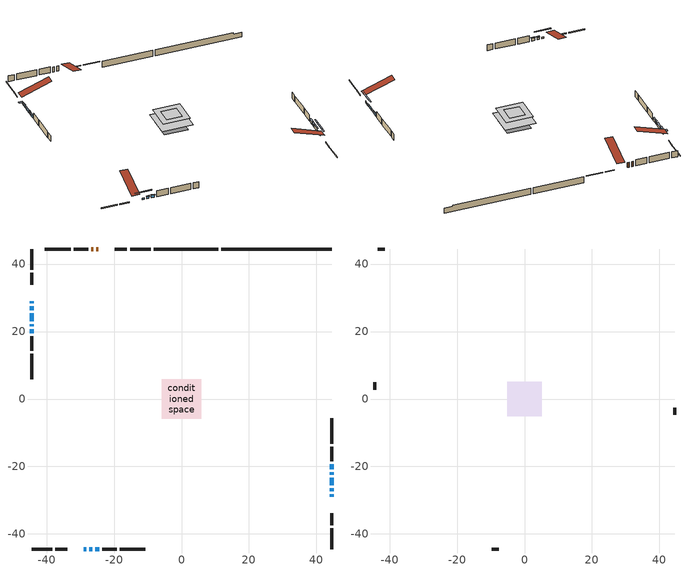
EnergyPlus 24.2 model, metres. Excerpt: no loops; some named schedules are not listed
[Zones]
conditioned space
 floor adiabatic (AdiabaticFloorConstruction): -5.86,-5.86 -5.86,5.86 5.86,5.86 5.86,-5.86 z0.84
 floor foundation (Slab1 construction): -4.53,-4.53 -4.53,4.53 4.53,4.53 4.53,-4.53 z-1.6
 floor foundation (Slab1 construction 1): -3.46,-3.46 -3.46,3.46 3.46,3.46 3.46,-3.46 z-1.6
 wall outside (RimJoist1 construction): -9.13,44.46 -15.25,44.46 / -44.46,-44.46 -38.33,-44.46 / -44.46,44.46 -44.46,38.33 / 44.46,-44.46 44.46,-38.33 z0.84:1.14
 wall outside (RimJoist2 construction): -16.18,44.46 -19.75,44.46 / -37.4,-44.46 -33.83,-44.46 / -44.46,37.4 -44.46,33.83 / 44.46,-37.4 44.46,-33.83 z0.84:1.14
 wall outside (AdiabaticWallConstruction 1): -24.62,44.46 -25.27,44.46 / -26.2,44.46 -26.77,44.46 z0.84:2.87
 wall outside (AdiabaticWallConstruction): -44.46,28.96 -44.46,28.4 / -44.46,25.43 -44.46,23.09 z0.84:1.76; -44.46,27.48 -44.46,26.36 / -44.46,22.16 -44.46,21.6 z0.84:2.06; 44.46,-28.96 44.46,-28.2 / 44.46,-27.27 44.46,-26.51 / -28.96,-44.46 -28.2,-44.46 z0.84:1.55; 44.46,-25.58 44.46,-23.34 / 44.46,-20.82 44.46,-19.37 / -44.46,20.68 -44.46,19.56 z0.84:1.81; -27.27,-44.46 -26.46,-44.46 z0.84:1.78; -25.53,-44.46 -24.41,-44.46 z0.84:1.91; 44.46,-22.42 44.46,-21.75 z0.84:1.63
 wall outside (Wall1 construction): -27.69,44.46 -31.97,44.46 / -23.48,-44.46 -19.21,-44.46 / -44.46,18.63 -44.46,14.35 / 44.46,-18.45 44.46,-14.17 z0.84:3.28
 wall outside (Wall2 construction): -32.9,44.46 -40.48,44.46 / -18.28,-44.46 -10.69,-44.46 / -44.46,13.42 -44.46,5.84 / 44.46,-13.24 44.46,-5.65 z0.84:3.28
 wall foundation (FoundationWall1 construction): 11.78,44.46,-1.6 11.78,44.46,0.84 41.19,44.46,0.84 41.19,44.46,0.34 44.46,44.46,0.34 44.46,44.46,-1.6
 wall foundation (FoundationWall2 construction): 10.85,44.46 -8.2,44.46 z-1.6:0.84
 window (WindowConstruction 8): -44.46,28.96 -44.46,28.4 z0.84:1.75
 window (WindowConstruction 6): -44.46,27.48 -44.46,26.36 z0.84:2.06
 window (WindowConstruction 7): -44.46,25.43 -44.46,23.09 z0.84:1.75
 window (WindowConstruction 10): 44.46,-28.96 44.46,-28.2 z0.84:1.55
 window (WindowConstruction 11): 44.46,-27.27 44.46,-26.51 z0.84:1.55
 window (WindowConstruction 12): -28.96,-44.46 -28.2,-44.46 z0.84:1.55
 window (WindowConstruction): 44.46,-25.58 44.46,-23.34 z0.84:1.81
 window (WindowConstruction 1): -27.27,-44.46 -26.46,-44.46 z0.84:1.78
 window (WindowConstruction 2): -25.53,-44.46 -24.41,-44.46 z0.84:1.91
 window (WindowConstruction 9): -44.46,22.16 -44.46,21.6 z0.84:2.06
 window (WindowConstruction 3): 44.46,-22.41 44.46,-21.75 z0.84:1.63
 window (WindowConstruction 4): 44.46,-20.82 44.46,-19.38 z0.84:1.81
 window (WindowConstruction 5): -44.46,20.67 -44.46,19.56 z0.84:1.81
 door (Door): -24.62,44.46 -25.27,44.46 z0.84:2.87
 door (Door 1): -26.2,44.46 -26.76,44.46 z0.84:2.87
 ceiling adiabatic (AdiabaticFloorConstruction): 5.86,-5.86 5.86,5.86 -5.86,5.86 -5.86,-5.86 z0.84
attic - vented
 floor to conditioned space (Floor1 construction Reversed): -2.91,-2.91 -2.91,2.91 2.91,2.91 2.91,-2.91 z3.28
 floor to conditioned space (Floor2 construction Reversed): -5.09,-5.09 -5.09,5.09 5.09,5.09 5.09,-5.09 z3.28
 wall outside (Wall3 construction): -41.41,44.46 -43.53,44.46 / -9.76,-44.46 -7.65,-44.46 / -44.46,4.91 -44.46,2.79 / 44.46,-4.73 44.46,-2.61 z0.84:3.28
 roof outside (Roof1 construction): -23.69,44.46,3.28 -23.69,33.04,7.08 -20.68,33.04,7.08 -20.68,44.46,3.28; -29.89,-44.46,3.28 -29.89,-33.04,7.08 -32.9,-33.04,7.08 -32.9,-44.46,3.28; -44.46,29.89,3.28 -33.04,29.89,7.08 -33.04,32.9,7.08 -44.46,32.9,3.28; 44.46,-29.89,3.28 33.04,-29.89,7.08 33.04,-32.9,7.08 44.46,-32.9,3.28
shading: -44.46,28.23 -44.46,29.14 -45.98,29.14 -45.98,28.23 z1.93; -44.46,26.16 -44.46,27.68 -44.87,27.68 -44.87,26.16 z2.26; -44.46,22.89 -44.46,25.63 -44.87,25.63 -44.87,22.89 z1.96; 44.46,-25.56 44.46,-31.6 44.87,-31.6 44.87,-25.56 z4.19; 44.46,-23.77 44.46,-30.01 44.87,-30.01 44.87,-23.77 z4.29; -25.46,-44.46 -31.7,-44.46 -31.7,-44.86 -25.46,-44.86 z4.29; 44.46,-23.14 44.46,-25.78 44.87,-25.78 44.87,-23.14 z2.01; -26.26,-44.46 -27.47,-44.46 -27.47,-44.87 -26.26,-44.87 z1.98; -24.21,-44.46 -25.73,-44.46 -25.73,-44.87 -24.21,-44.87 z2.11; -44.46,21.42 -44.46,22.34 -44.86,22.34 -44.86,21.42 z2.24; 44.46,-21.55 44.46,-22.62 44.87,-22.62 44.87,-21.55 z1.83; 44.46,-19.17 44.46,-21.02 44.87,-21.02 44.87,-19.17 z2.01; -44.46,19.36 -44.46,20.88 -44.87,20.88 -44.87,19.36 z2.01
[Building]
Building 1: Terrain=Suburbs
[Site:Location]
Sydney AP_NS: Latitude {deg}=46.16; Longitude {deg}=-60.05; Time Zone {hr}=-4; Elevation {m}=62; Keep Site Location Information=Yes
[Site:GroundTemperature:Shallow]
2.62187, 0.93492, 0.799824, 1.60037, 4.8141, 8.01286, 10.786, 12.5427, 12.692, 11.2632, 8.56075, 5.46011
[Site:WaterMainsTemperature]
Calculation Method=Schedule; Temperature Schedule=mains temperature schedule
[Material] Roughness=Rough; Thermal Absorptance=0.9
Name | Thickness {m} | Conductivity {W/m-K} | Density {kg/m3} | Specific Heat {J/kg-K} | Solar Absorptance | Visible Absorptance
asphalt or fiberglass shingles | 0.00635 | 0.162714 | 1121.4 | 1465.45 | 0.4 | 0.4
ceiling loosefill ins | 0.254 | 0.0480833 | 16.02 | 1046.75 | 0.7 | 0.7
ceiling stud and cavity | 0.1397 | 0.159311 | 65.682 | 1177.47 | 0.7 | 0.7
ceiling stud and cavity 1 | 0.1397 | 0.156483 | 65.682 | 1177.47 | 0.7 | 0.7
concrete 4.0 in. | 0.1016 | 1.803125 | 2242.8 | 837.4 | 0.7 | 0.7
concrete 8.0 in. | 0.2032 | 1.803125 | 2242.8 | 837.4 | 0.7 | 0.7
door material | 0.04445 | 0.0451087 | 512.64 | 1214.23 | 0.7 | 0.7
exterior vertical ins | 0.00752619 | 0.029427 | 32.04 | 1214.23 | 0.7 | 0.7
exterior vertical ins 1 | 0.12546 | 0.029427 | 32.04 | 1214.23 | 0.7 | 0.7
floor covering | 0.0127 | 0.0433444 | 54.468 | 1339.84 | 0.6 | 0.6
floor rigid ins; wall rigid ins 1 | 0.512978 | 0.029427 | 32.04 | 1214.23 | 0.7 | 0.7
floor stud and cavity | 0.1397 | 1.75129 | 37.0049 | 1207.88 | 0.7 | 0.7
furniture material conditioned space 1 | 0.1524 | 0.115458 | 640.8 | 1214.23 | 0.6 | 0.6
gypsum board | 0.0127 | 0.160291 | 801 | 837.4 | 0.6 | 0.6
gypsum board 1 | 0.0127 | 0.160291 | 801 | 837.4 | 0.7 | 0.7
osb sheathing 0.5 in. | 0.0127 | 0.115458 | 512.64 | 1214.23 | 0.7 | 0.7
osb sheathing 0.75 in. | 0.01905 | 0.115458 | 512.64 | 1214.23 | 0.7 | 0.7
osb sheathing 2.0 in. | 0.0508 | 0.115458 | 512.64 | 1214.23 | 0.7 | 0.7
rim joist rigid ins; wall rigid ins | 0.051816 | 0.029427 | 32.04 | 1214.23 | 0.7 | 0.7
rim joist stud and cavity | 0.0508 | 0.0531719 | 125.044 | 1163.47 | 0.6 | 0.6
rim joist stud and cavity 1 | 0.0508 | 0.04043 | 125.044 | 1163.47 | 0.6 | 0.6
wall stud and cavity | 0.1397 | 0.207695 | 139.0536 | 1170.24 | 0.7 | 0.7
wall stud and cavity 1 | 0.1397 | 0.199848 | 139.0536 | 1170.24 | 0.7 | 0.7
wall stud and cavity 2 | 0.0889 | 6.1454 | 50.32683 | 1063.81 | 0.6 | 0.6
wall stud and cavity 3 | 0.0889 | 0.380278 | 52.3479 | 1209.89 | 0.7 | 0.7
wall stud and cavity 4 | 0.0889 | 0.391764 | 83.0341 | 1211.67 | 0.7 | 0.7
wood siding | 0.0254 | 0.102417 | 544.68 | 1172.36 | 0.4 | 0.4
wood siding 1 | 0.00254 | 0.102417 | 544.68 | 1172.36 | 0.4 | 0.4
wood siding 2; wood siding 3; wood siding 4 | 0.0254 | 0.102417 | 544.68 | 1172.36 | 0.7 | 0.7
[WindowMaterial:SimpleGlazingSystem]
Name | U-Factor {W/m2-K} | Solar Heat Gain Coefficient
WindowMaterial | 2.93666 | 0.65
WindowMaterial 1 | 2.95597 | 0.63
WindowMaterial 2 | 2.93155 | 0.66
WindowMaterial 3 | 2.97981 | 0.6
WindowMaterial 4 | 2.92587 | 0.66
WindowMaterial 5 | 2.92474 | 0.66
WindowMaterial 6 | 2.91622 | 0.67
WindowMaterial 7 | 5.43157 | 0.61
WindowMaterial 8 | 4.156296 | 0.66
WindowMaterial 9 | 2.11619 | 0.47
[Construction]
AdiabaticFloorConstruction: floor stud and cavity, floor rigid ins, osb sheathing 0.75 in., floor covering
AdiabaticWallConstruction: wood siding 3, wall rigid ins 1, wall stud and cavity 3, gypsum board
AdiabaticWallConstruction 1: wood siding 4, wall rigid ins 1, wall stud and cavity 3, gypsum board
Door; Door 1: door material
Floor1 construction Reversed: gypsum board, ceiling stud and cavity, ceiling loosefill ins
Floor2 construction Reversed: gypsum board, ceiling stud and cavity 1, ceiling loosefill ins
FoundationWall1 construction; FoundationWall2 construction: concrete 8.0 in., gypsum board 1
furniture construction conditioned space 1: furniture material conditioned space 1
PartitionWallConstruction: gypsum board, wall stud and cavity 4, gypsum board
RimJoist1 construction: wood siding 2, rim joist rigid ins, osb sheathing 2.0 in., rim joist stud and cavity
RimJoist2 construction: wood siding 2, rim joist rigid ins, osb sheathing 2.0 in., rim joist stud and cavity 1
Roof1 construction: asphalt or fiberglass shingles
Slab1 construction; Slab1 construction 1: concrete 4.0 in.
Wall1 construction: wood siding, wall rigid ins, osb sheathing 0.5 in., wall stud and cavity, gypsum board
Wall2 construction: wood siding, wall rigid ins, osb sheathing 0.5 in., wall stud and cavity 1, gypsum board
Wall3 construction: wood siding 1, wall stud and cavity 2
WindowConstruction; WindowConstruction 5: WindowMaterial
WindowConstruction 1: WindowMaterial 1
WindowConstruction 10; WindowConstruction 11; WindowConstruction 12: WindowMaterial 9
WindowConstruction 2: WindowMaterial 2
WindowConstruction 3: WindowMaterial 3
WindowConstruction 4: WindowMaterial 4
WindowConstruction 6: WindowMaterial 5
WindowConstruction 7: WindowMaterial 6
WindowConstruction 8: WindowMaterial 7
WindowConstruction 9: WindowMaterial 8
[Zone] Multiplier=1; Part of Total Floor Area=Yes
Name | Volume {m3}
attic - vented | 84.8661
conditioned space | 683.5
[Space]
Name | Zone | Volume {m3}
attic - vented 1 | attic - vented | 84.8661
conditioned space 1 | conditioned space | 683.5
[ZoneInfiltration:EffectiveLeakageArea]
infil attic - vented 1: Zone or Space=attic - vented 1; Schedule=Always On Discrete; Effective Air Leakage Area {cm2}=4848.71; Stack Coefficient=0.000434183; Wind Coefficient=1.40785e-05
[ZoneMixing]
whole house fan mix: Zone or Space=attic - vented; Schedule=Always On Continuous; Design Flow Rate Calculation Method=Flow/Zone; Design Flow Rate {m3/s}=0; Source Zone or Space=conditioned space
[SurfaceProperty:ExposedFoundationPerimeter] Exposed Perimeter Calculation Method=TotalExposedPerimeter
Name | Total Exposed Perimeter {m}
Slab1 | 32.675
Slab1 1 | 19.05
[InternalMass] Zone or ZoneList=conditioned space; Space or SpaceList=conditioned space 1
Name | Construction | Surface Area {m2}
furniture mass conditioned space 1 | furniture construction conditioned space 1 | 107
partition wall mass | PartitionWallConstruction | 267.499
[Lights]
interior lighting: Zone or ZoneList or Space or SpaceList=conditioned space 1; Schedule=interior lighting schedule; Design Level Calculation Method=LightingLevel; Lighting Level {W}=343.2; Return Air Fraction=0; Fraction Radiant=0.6; Fraction Visible=0.2; Fraction Replaceable=1
[People]
occupants: Zone or ZoneList or Space or SpaceList=conditioned space 1; Number of People Schedule=occupants schedule; Number of People Calculation Method=People; Number of People=3; Fraction Radiant=0.314171; Sensible Heat Fraction=0.56303; Activity Level Schedule=occupants activity schedule; Carbon Dioxide Generation Rate {m3/s-W}=0; Enable ASHRAE 55 Comfort Warnings=No; Mean Radiant Temperature Calculation Type=EnclosureAveraged
[ElectricEquipment] Zone or ZoneList or Space or SpaceList=conditioned space 1; Design Level Calculation Method=EquipmentLevel
Name | Schedule | Design Level {W} | Fraction Latent | Fraction Radiant | Fraction Lost
clothes dryer | clothes dryer schedule | 140.772 | 0.015 | 0.081 | 0.85
clothes washer | clothes washer schedule | 32.1985 | 0.03 | 0.162 | 0.7
cooking range | cooking range schedule | 215.147 | 0.08 | 0.432 | 0.2
dishwasher | dishwasher schedule | 66.8632 | 0.3 | 0.18 | 0.4
fridge | fridge schedule | 72.9452 | 0 | 0.6 | 0
mech vent bath fan 0 | mech vent bath fan 0 schedule | 50.2 | 0 | 0 | 1
mech vent bath fan 1 | mech vent bath fan 1 schedule | 50.2 | 0 | 0 | 1
mech vent house fan | mech vent house fan schedule | 49.82 | 0 | 0 | 0.5
mech vent house fan cfis | mech vent house fan cfis schedule | 0 | 0 | 0 | 0
misc plug loads | misc plug loads schedule | 494.7 | 0.045 | 0.513 | 0.1
whole house fan | Always On Discrete | 0 | 0 | 0 | 1
[OtherEquipment] Zone or ZoneList or Space or SpaceList=conditioned space 1; Design Level Calculation Method=EquipmentLevel
Name | Fuel Type | Schedule | Design Level {W} | Fraction Latent | Fraction Radiant | Fraction Lost
clothes dryer 1 | Electricity | clothes dryer schedule | 0 | 0.015 | 0.081 | 0.85
cooking range 1 | Electricity | cooking range schedule | 0 | 0.08 | 0.432 | 0.2
general water use latent | None | general water use schedule | 62.594 | 1 | 0 | 0
general water use sensible | None | general water use schedule | -61.6891 | 0 | 0.6 | 0
mech vent house fan latent load | None | Always On Discrete | 0 | 1 | 0 | 0
mech vent house fan sensible load | None | Always On Discrete | 0 | 0 | 0 | 0
water heater energy adjustment1 | FuelOilNo2 | Always On Discrete | 0.01 | 0 | 0 | 1
[ZoneInfiltration:DesignFlowRate] Zone or ZoneList or Space or SpaceList=conditioned space 1; Schedule=Always On Discrete; Design Flow Rate Calculation Method=Flow/Zone; Design Flow Rate {m3/s}=0
infil flow; natural vent flow; whole house fan flow
[Foundation:Kiva] Initial Indoor Air Temperature {C}=18; Wall Height Above Grade {m}=0.839998; Wall Depth Below Slab {m}=0.2032; Custom Block Depth 1 {m}=2.43998; Custom Block X Position 1 {m}=0.2159; Custom Block Z Position 1 {m}=0
Name | Custom Block Material Name 1
Foundation Kiva 1 | exterior vertical ins
Foundation Kiva 2 | exterior vertical ins 1
[Foundation:Kiva:Settings]
Soil Conductivity {W/m-K}=0.849921; Soil Density {kg/m3}=1842.3; Soil Specific Heat {J/kg-K}=418.7; Ground Solar Absorptivity=0.9; Ground Thermal Absorptivity=0.9; Ground Surface Roughness {m}=0.03; Far-Field Width {m}=40; Deep-Ground Boundary Condition=ZeroFlux; Deep-Ground Depth {m}=40; Minimum Cell Dimension {m}=0.2; Maximum Cell Growth Coefficient=3; Simulation Timestep=Timestep
[Exterior:Lights]
exterior lighting: Schedule=exterior lighting schedule; Design Level {W}=75.6
[Schedule:Constant]
Name | Hourly Value
Always On Continuous; mech vent house fan schedule; mech vent house fan cfis schedule; Always On Discrete | 1
occupants activity schedule | 117.228
fridge schedule | 0
[Schedule:Week:Daily]
interior lighting schedule Week Rule - Jan1-Jan27: interior lighting schedule day, interior lighting schedule day, interior lighting schedule day, interior lighting schedule day, interior lighting schedule day, interior lighting schedule day, interior lighting schedule day, interior lighting schedule default day, interior lighting schedule default day, interior lighting schedule default day, interior lighting schedule default day, interior lighting schedule default day
interior lighting schedule Week Rule - Jan28-Feb3: interior lighting schedule day, interior lighting schedule day, interior lighting schedule day, interior lighting schedule day, interior lighting schedule day 1, interior lighting schedule day 1, interior lighting schedule day 1, interior lighting schedule default day, interior lighting schedule default day, interior lighting schedule default day, interior lighting schedule default day, interior lighting schedule default day
interior lighting schedule Week Rule - Feb4-Feb24: interior lighting schedule day 1, interior lighting schedule day 1, interior lighting schedule day 1, interior lighting schedule day 1, interior lighting schedule day 1, interior lighting schedule day 1, interior lighting schedule day 1, interior lighting schedule default day, interior lighting schedule default day, interior lighting schedule default day, interior lighting schedule default day, interior lighting schedule default day
interior lighting schedule Week Rule - Feb25-Mar3: interior lighting schedule day 1, interior lighting schedule day 1, interior lighting schedule day 1, interior lighting schedule day 1, interior lighting schedule day 2, interior lighting schedule day 2, interior lighting schedule day 2, interior lighting schedule default day, interior lighting schedule default day, interior lighting schedule default day, interior lighting schedule default day, interior lighting schedule default day
interior lighting schedule Week Rule - Mar4-Mar31: interior lighting schedule day 2, interior lighting schedule day 2, interior lighting schedule day 2, interior lighting schedule day 2, interior lighting schedule day 2, interior lighting schedule day 2, interior lighting schedule day 2, interior lighting schedule default day, interior lighting schedule default day, interior lighting schedule default day, interior lighting schedule default day, interior lighting schedule default day
interior lighting schedule Week Rule - Apr1-Apr28: interior lighting schedule day 3, interior lighting schedule day 3, interior lighting schedule day 3, interior lighting schedule day 3, interior lighting schedule day 3, interior lighting schedule day 3, interior lighting schedule day 3, interior lighting schedule default day, interior lighting schedule default day, interior lighting schedule default day, interior lighting schedule default day, interior lighting schedule default day
interior lighting schedule Week Rule - Apr29-May5: interior lighting schedule day 3, interior lighting schedule day 3, interior lighting schedule day 4, interior lighting schedule day 4, interior lighting schedule day 4, interior lighting schedule day 4, interior lighting schedule day 4, interior lighting schedule default day, interior lighting schedule default day, interior lighting schedule default day, interior lighting schedule default day, interior lighting schedule default day
interior lighting schedule Week Rule - May6-May26: interior lighting schedule day 4, interior lighting schedule day 4, interior lighting schedule day 4, interior lighting schedule day 4, interior lighting schedule day 4, interior lighting schedule day 4, interior lighting schedule day 4, interior lighting schedule default day, interior lighting schedule default day, interior lighting schedule default day, interior lighting schedule default day, interior lighting schedule default day
interior lighting schedule Week Rule - May27-Jun2: interior lighting schedule day 4, interior lighting schedule day 4, interior lighting schedule day 4, interior lighting schedule day 4, interior lighting schedule day 4, interior lighting schedule day 5, interior lighting schedule day 5, interior lighting schedule default day, interior lighting schedule default day, interior lighting schedule default day, interior lighting schedule default day, interior lighting schedule default day
interior lighting schedule Week Rule - Jun3-Jun30: interior lighting schedule day 5, interior lighting schedule day 5, interior lighting schedule day 5, interior lighting schedule day 5, interior lighting schedule day 5, interior lighting schedule day 5, interior lighting schedule day 5, interior lighting schedule default day, interior lighting schedule default day, interior lighting schedule default day, interior lighting schedule default day, interior lighting schedule default day
interior lighting schedule Week Rule - Jul1-Jul28: interior lighting schedule day 6, interior lighting schedule day 6, interior lighting schedule day 6, interior lighting schedule day 6, interior lighting schedule day 6, interior lighting schedule day 6, interior lighting schedule day 6, interior lighting schedule default day, interior lighting schedule default day, interior lighting schedule default day, interior lighting schedule default day, interior lighting schedule default day
interior lighting schedule Week Rule - Jul29-Aug4: interior lighting schedule day 6, interior lighting schedule day 6, interior lighting schedule day 6, interior lighting schedule day 7, interior lighting schedule day 7, interior lighting schedule day 7, interior lighting schedule day 7, interior lighting schedule default day, interior lighting schedule default day, interior lighting schedule default day, interior lighting schedule default day, interior lighting schedule default day
interior lighting schedule Week Rule - Aug5-Aug25: interior lighting schedule day 7, interior lighting schedule day 7, interior lighting schedule day 7, interior lighting schedule day 7, interior lighting schedule day 7, interior lighting schedule day 7, interior lighting schedule day 7, interior lighting schedule default day, interior lighting schedule default day, interior lighting schedule default day, interior lighting schedule default day, interior lighting schedule default day
interior lighting schedule Week Rule - Aug26-Sep1: interior lighting schedule day 7, interior lighting schedule day 7, interior lighting schedule day 7, interior lighting schedule day 7, interior lighting schedule day 7, interior lighting schedule day 7, interior lighting schedule day 8, interior lighting schedule default day, interior lighting schedule default day, interior lighting schedule default day, interior lighting schedule default day, interior lighting schedule default day
interior lighting schedule Week Rule - Sep2-Sep29: interior lighting schedule day 8, interior lighting schedule day 8, interior lighting schedule day 8, interior lighting schedule day 8, interior lighting schedule day 8, interior lighting schedule day 8, interior lighting schedule day 8, interior lighting schedule default day, interior lighting schedule default day, interior lighting schedule default day, interior lighting schedule default day, interior lighting schedule default day
interior lighting schedule Week Rule - Sep30-Oct6: interior lighting schedule day 8, interior lighting schedule day 9, interior lighting schedule day 9, interior lighting schedule day 9, interior lighting schedule day 9, interior lighting schedule day 9, interior lighting schedule day 9, interior lighting schedule default day, interior lighting schedule default day, interior lighting schedule default day, interior lighting schedule default day, interior lighting schedule default day
interior lighting schedule Week Rule - Oct7-Oct27: interior lighting schedule day 9, interior lighting schedule day 9, interior lighting schedule day 9, interior lighting schedule day 9, interior lighting schedule day 9, interior lighting schedule day 9, interior lighting schedule day 9, interior lighting schedule default day, interior lighting schedule default day, interior lighting schedule default day, interior lighting schedule default day, interior lighting schedule default day
interior lighting schedule Week Rule - Oct28-Nov3: interior lighting schedule day 9, interior lighting schedule day 9, interior lighting schedule day 9, interior lighting schedule day 9, interior lighting schedule day 10, interior lighting schedule day 10, interior lighting schedule day 10, interior lighting schedule default day, interior lighting schedule default day, interior lighting schedule default day, interior lighting schedule default day, interior lighting schedule default day
interior lighting schedule Week Rule - Nov4-Nov24: interior lighting schedule day 10, interior lighting schedule day 10, interior lighting schedule day 10, interior lighting schedule day 10, interior lighting schedule day 10, interior lighting schedule day 10, interior lighting schedule day 10, interior lighting schedule default day, interior lighting schedule default day, interior lighting schedule default day, interior lighting schedule default day, interior lighting schedule default day
interior lighting schedule Week Rule - Nov25-Dec1: interior lighting schedule day 10, interior lighting schedule day 10, interior lighting schedule day 10, interior lighting schedule day 10, interior lighting schedule day 10, interior lighting schedule day 10, interior lighting schedule day 11, interior lighting schedule default day, interior lighting schedule default day, interior lighting schedule default day, interior lighting schedule default day, interior lighting schedule default day
interior lighting schedule Week Rule - Dec2-Dec31: interior lighting schedule day 11, interior lighting schedule day 11, interior lighting schedule day 11, interior lighting schedule day 11, interior lighting schedule day 11, interior lighting schedule day 11, interior lighting schedule day 11, interior lighting schedule default day, interior lighting schedule default day, interior lighting schedule default day, interior lighting schedule default day, interior lighting schedule default day
occupants schedule Week Rule - Jan1-Dec31: occupants schedule day, occupants schedule day, occupants schedule day, occupants schedule day, occupants schedule day, occupants schedule day, occupants schedule day, occupants schedule default day, occupants schedule default day, occupants schedule default day, occupants schedule default day, occupants schedule default day
clothes dryer schedule Week Rule - Jan1-Dec31: clothes dryer schedule day, clothes dryer schedule day, clothes dryer schedule day, clothes dryer schedule day, clothes dryer schedule day, clothes dryer schedule day, clothes dryer schedule day, clothes dryer schedule default day, clothes dryer schedule default day, clothes dryer schedule default day, clothes dryer schedule default day, clothes dryer schedule default day
clothes washer schedule Week Rule - Jan1-Dec31: clothes washer schedule day, clothes washer schedule day, clothes washer schedule day, clothes washer schedule day, clothes washer schedule day, clothes washer schedule day, clothes washer schedule day, clothes washer schedule default day, clothes washer schedule default day, clothes washer schedule default day, clothes washer schedule default day, clothes washer schedule default day
cooking range schedule Week Rule - Jan1-Dec31: cooking range schedule day, cooking range schedule day, cooking range schedule day, cooking range schedule day, cooking range schedule day, cooking range schedule day, cooking range schedule day, cooking range schedule default day, cooking range schedule default day, cooking range schedule default day, cooking range schedule default day, cooking range schedule default day
dishwasher schedule Week Rule - Jan1-Dec31: dishwasher schedule day, dishwasher schedule day, dishwasher schedule day, dishwasher schedule day, dishwasher schedule day, dishwasher schedule day, dishwasher schedule day, dishwasher schedule default day, dishwasher schedule default day, dishwasher schedule default day, dishwasher schedule default day, dishwasher schedule default day
mech vent bath fan 0 schedule Week Rule - Jan1-Dec31: mech vent bath fan 0 schedule day, mech vent bath fan 0 schedule day, mech vent bath fan 0 schedule day, mech vent bath fan 0 schedule day, mech vent bath fan 0 schedule day, mech vent bath fan 0 schedule day, mech vent bath fan 0 schedule day, mech vent bath fan 0 schedule default day, mech vent bath fan 0 schedule default day, mech vent bath fan 0 schedule default day, mech vent bath fan 0 schedule default day, mech vent bath fan 0 schedule default day
mech vent bath fan 1 schedule Week Rule - Jan1-Dec31: mech vent bath fan 1 schedule day, mech vent bath fan 1 schedule day, mech vent bath fan 1 schedule day, mech vent bath fan 1 schedule day, mech vent bath fan 1 schedule day, mech vent bath fan 1 schedule day, mech vent bath fan 1 schedule day, mech vent bath fan 1 schedule default day, mech vent bath fan 1 schedule default day, mech vent bath fan 1 schedule default day, mech vent bath fan 1 schedule default day, mech vent bath fan 1 schedule default day
misc plug loads schedule Week Rule - Jan1-Dec31: misc plug loads schedule day, misc plug loads schedule day, misc plug loads schedule day, misc plug loads schedule day, misc plug loads schedule day, misc plug loads schedule day, misc plug loads schedule day, misc plug loads schedule default day, misc plug loads schedule default day, misc plug loads schedule default day, misc plug loads schedule default day, misc plug loads schedule default day
general water use schedule Week Rule - Jan1-Dec31: general water use schedule day, general water use schedule day, general water use schedule day, general water use schedule day, general water use schedule day, general water use schedule day, general water use schedule day, general water use schedule default day, general water use schedule default day, general water use schedule default day, general water use schedule default day, general water use schedule default day
exterior lighting schedule Week Rule - Jan1-Jan27: exterior lighting schedule day, exterior lighting schedule day, exterior lighting schedule day, exterior lighting schedule day, exterior lighting schedule day, exterior lighting schedule day, exterior lighting schedule day, exterior lighting schedule default day, exterior lighting schedule default day, exterior lighting schedule default day, exterior lighting schedule default day, exterior lighting schedule default day
exterior lighting schedule Week Rule - Jan28-Feb3: exterior lighting schedule day, exterior lighting schedule day, exterior lighting schedule day, exterior lighting schedule day, exterior lighting schedule day 1, exterior lighting schedule day 1, exterior lighting schedule day 1, exterior lighting schedule default day, exterior lighting schedule default day, exterior lighting schedule default day, exterior lighting schedule default day, exterior lighting schedule default day
exterior lighting schedule Week Rule - Feb4-Feb24: exterior lighting schedule day 1, exterior lighting schedule day 1, exterior lighting schedule day 1, exterior lighting schedule day 1, exterior lighting schedule day 1, exterior lighting schedule day 1, exterior lighting schedule day 1, exterior lighting schedule default day, exterior lighting schedule default day, exterior lighting schedule default day, exterior lighting schedule default day, exterior lighting schedule default day
exterior lighting schedule Week Rule - Feb25-Mar3: exterior lighting schedule day 1, exterior lighting schedule day 1, exterior lighting schedule day 1, exterior lighting schedule day 1, exterior lighting schedule day 2, exterior lighting schedule day 2, exterior lighting schedule day 2, exterior lighting schedule default day, exterior lighting schedule default day, exterior lighting schedule default day, exterior lighting schedule default day, exterior lighting schedule default day
exterior lighting schedule Week Rule - Mar4-Mar31: exterior lighting schedule day 2, exterior lighting schedule day 2, exterior lighting schedule day 2, exterior lighting schedule day 2, exterior lighting schedule day 2, exterior lighting schedule day 2, exterior lighting schedule day 2, exterior lighting schedule default day, exterior lighting schedule default day, exterior lighting schedule default day, exterior lighting schedule default day, exterior lighting schedule default day
exterior lighting schedule Week Rule - Apr1-Apr28: exterior lighting schedule day 3, exterior lighting schedule day 3, exterior lighting schedule day 3, exterior lighting schedule day 3, exterior lighting schedule day 3, exterior lighting schedule day 3, exterior lighting schedule day 3, exterior lighting schedule default day, exterior lighting schedule default day, exterior lighting schedule default day, exterior lighting schedule default day, exterior lighting schedule default day
exterior lighting schedule Week Rule - Apr29-May5: exterior lighting schedule day 3, exterior lighting schedule day 3, exterior lighting schedule day 4, exterior lighting schedule day 4, exterior lighting schedule day 4, exterior lighting schedule day 4, exterior lighting schedule day 4, exterior lighting schedule default day, exterior lighting schedule default day, exterior lighting schedule default day, exterior lighting schedule default day, exterior lighting schedule default day
exterior lighting schedule Week Rule - May6-May26: exterior lighting schedule day 4, exterior lighting schedule day 4, exterior lighting schedule day 4, exterior lighting schedule day 4, exterior lighting schedule day 4, exterior lighting schedule day 4, exterior lighting schedule day 4, exterior lighting schedule default day, exterior lighting schedule default day, exterior lighting schedule default day, exterior lighting schedule default day, exterior lighting schedule default day
exterior lighting schedule Week Rule - May27-Jun2: exterior lighting schedule day 4, exterior lighting schedule day 4, exterior lighting schedule day 4, exterior lighting schedule day 4, exterior lighting schedule day 4, exterior lighting schedule day 5, exterior lighting schedule day 5, exterior lighting schedule default day, exterior lighting schedule default day, exterior lighting schedule default day, exterior lighting schedule default day, exterior lighting schedule default day
exterior lighting schedule Week Rule - Jun3-Jun30: exterior lighting schedule day 5, exterior lighting schedule day 5, exterior lighting schedule day 5, exterior lighting schedule day 5, exterior lighting schedule day 5, exterior lighting schedule day 5, exterior lighting schedule day 5, exterior lighting schedule default day, exterior lighting schedule default day, exterior lighting schedule default day, exterior lighting schedule default day, exterior lighting schedule default day
exterior lighting schedule Week Rule - Jul1-Jul28: exterior lighting schedule day 6, exterior lighting schedule day 6, exterior lighting schedule day 6, exterior lighting schedule day 6, exterior lighting schedule day 6, exterior lighting schedule day 6, exterior lighting schedule day 6, exterior lighting schedule default day, exterior lighting schedule default day, exterior lighting schedule default day, exterior lighting schedule default day, exterior lighting schedule default day
exterior lighting schedule Week Rule - Jul29-Aug4: exterior lighting schedule day 6, exterior lighting schedule day 6, exterior lighting schedule day 6, exterior lighting schedule day 7, exterior lighting schedule day 7, exterior lighting schedule day 7, exterior lighting schedule day 7, exterior lighting schedule default day, exterior lighting schedule default day, exterior lighting schedule default day, exterior lighting schedule default day, exterior lighting schedule default day
exterior lighting schedule Week Rule - Aug5-Aug25: exterior lighting schedule day 7, exterior lighting schedule day 7, exterior lighting schedule day 7, exterior lighting schedule day 7, exterior lighting schedule day 7, exterior lighting schedule day 7, exterior lighting schedule day 7, exterior lighting schedule default day, exterior lighting schedule default day, exterior lighting schedule default day, exterior lighting schedule default day, exterior lighting schedule default day
exterior lighting schedule Week Rule - Aug26-Sep1: exterior lighting schedule day 7, exterior lighting schedule day 7, exterior lighting schedule day 7, exterior lighting schedule day 7, exterior lighting schedule day 7, exterior lighting schedule day 7, exterior lighting schedule day 8, exterior lighting schedule default day, exterior lighting schedule default day, exterior lighting schedule default day, exterior lighting schedule default day, exterior lighting schedule default day
[Schedule:Year]
interior lighting schedule: interior lighting schedule Week Rule - Jan1-Jan27, 1, 1, 1, 27, interior lighting schedule Week Rule - Jan28-Feb3, 1, 28, 2, 3, interior lighting schedule Week Rule - Feb4-Feb24, 2, 4, 2, 24, interior lighting schedule Week Rule - Feb25-Mar3, 2, 25, 3, 3, interior lighting schedule Week Rule - Mar4-Mar31, 3, 4, 3, 31, interior lighting schedule Week Rule - Apr1-Apr28, 4, 1, 4, 28, interior lighting schedule Week Rule - Apr29-May5, 4, 29, 5, 5, interior lighting schedule Week Rule - May6-May26, 5, 6, 5, 26, interior lighting schedule Week Rule - May27-Jun2, 5, 27, 6, 2, interior lighting schedule Week Rule - Jun3-Jun30, 6, 3, 6, 30, interior lighting schedule Week Rule - Jul1-Jul28, 7, 1, 7, 28, interior lighting schedule Week Rule - Jul29-Aug4, 7, 29, 8, 4, interior lighting schedule Week Rule - Aug5-Aug25, 8, 5, 8, 25, interior lighting schedule Week Rule - Aug26-Sep1, 8, 26, 9, 1, interior lighting schedule Week Rule - Sep2-Sep29, 9, 2, 9, 29, interior lighting schedule Week Rule - Sep30-Oct6, 9, 30, 10, 6, interior lighting schedule Week Rule - Oct7-Oct27, 10, 7, 10, 27, interior lighting schedule Week Rule - Oct28-Nov3, 10, 28, 11, 3, interior lighting schedule Week Rule - Nov4-Nov24, 11, 4, 11, 24, interior lighting schedule Week Rule - Nov25-Dec1, 11, 25, 12, 1, interior lighting schedule Week Rule - Dec2-Dec31, 12, 2, 12, 31
occupants schedule: occupants schedule Week Rule - Jan1-Dec31, 1, 1, 12, 31
clothes dryer schedule: clothes dryer schedule Week Rule - Jan1-Dec31, 1, 1, 12, 31
clothes washer schedule: clothes washer schedule Week Rule - Jan1-Dec31, 1, 1, 12, 31
cooking range schedule: cooking range schedule Week Rule - Jan1-Dec31, 1, 1, 12, 31
dishwasher schedule: dishwasher schedule Week Rule - Jan1-Dec31, 1, 1, 12, 31
mech vent bath fan 0 schedule: mech vent bath fan 0 schedule Week Rule - Jan1-Dec31, 1, 1, 12, 31
mech vent bath fan 1 schedule: mech vent bath fan 1 schedule Week Rule - Jan1-Dec31, 1, 1, 12, 31
misc plug loads schedule: misc plug loads schedule Week Rule - Jan1-Dec31, 1, 1, 12, 31
general water use schedule: general water use schedule Week Rule - Jan1-Dec31, 1, 1, 12, 31
exterior lighting schedule: exterior lighting schedule Week Rule - Jan1-Jan27, 1, 1, 1, 27, exterior lighting schedule Week Rule - Jan28-Feb3, 1, 28, 2, 3, exterior lighting schedule Week Rule - Feb4-Feb24, 2, 4, 2, 24, exterior lighting schedule Week Rule - Feb25-Mar3, 2, 25, 3, 3, exterior lighting schedule Week Rule - Mar4-Mar31, 3, 4, 3, 31, exterior lighting schedule Week Rule - Apr1-Apr28, 4, 1, 4, 28, exterior lighting schedule Week Rule - Apr29-May5, 4, 29, 5, 5, exterior lighting schedule Week Rule - May6-May26, 5, 6, 5, 26, exterior lighting schedule Week Rule - May27-Jun2, 5, 27, 6, 2, exterior lighting schedule Week Rule - Jun3-Jun30, 6, 3, 6, 30, exterior lighting schedule Week Rule - Jul1-Jul28, 7, 1, 7, 28, exterior lighting schedule Week Rule - Jul29-Aug4, 7, 29, 8, 4, exterior lighting schedule Week Rule - Aug5-Aug25, 8, 5, 8, 25, exterior lighting schedule Week Rule - Aug26-Sep1, 8, 26, 9, 1, exterior lighting schedule Week Rule - Sep2-Sep29, 9, 2, 9, 29, exterior lighting schedule Week Rule - Sep30-Oct6, 9, 30, 10, 6, exterior lighting schedule Week Rule - Oct7-Oct27, 10, 7, 10, 27, exterior lighting schedule Week Rule - Oct28-Nov3, 10, 28, 11, 3, exterior lighting schedule Week Rule - Nov4-Nov24, 11, 4, 11, 24, exterior lighting schedule Week Rule - Nov25-Dec1, 11, 25, 12, 1, exterior lighting schedule Week Rule - Dec2-Dec31, 12, 2, 12, 31
[Schedule:Compact]
mains temperature schedule: Through: 01/01, For: AllDays, Until: 24:00, 6.99889, Through: 01/02, For: AllDays, Until: 24:00, 6.94278, Through: 01/03, For: AllDays, Until: 24:00, 6.88722, Through: 01/04, For: AllDays, Until: 24:00, 6.83278, Through: 01/05, For: AllDays, Until: 24:00, 6.77944, Through: 01/06, For: AllDays, Until: 24:00, 6.72722, Through: 01/07, For: AllDays, Until: 24:00, 6.67556, Through: 01/08, For: AllDays, Until: 24:00, 6.62444, Through: 01/09, For: AllDays, Until: 24:00, 6.575, Through: 01/10, For: AllDays, Until: 24:00, 6.52611, Through: 01/11, For: AllDays, Until: 24:00, 6.47889, Through: 01/12, For: AllDays, Until: 24:00, 6.43222, Through: 01/13, For: AllDays, Until: 24:00, 6.38611, Through: 01/14, For: AllDays, Until: 24:00, 6.34167, Through: 01/15, For: AllDays, Until: 24:00, 6.29833, Through: 01/16, For: AllDays, Until: 24:00, 6.25556, Through: 01/17, For: AllDays, Until: 24:00, 6.21444, Through: 01/18, For: AllDays, Until: 24:00, 6.17389, Through: 01/19, For: AllDays, Until: 24:00, 6.135, Through: 01/20, For: AllDays, Until: 24:00, 6.09667, Through: 01/21, For: AllDays, Until: 24:00, 6.06, Through: 01/22, For: AllDays, Until: 24:00, 6.02389, Through: 01/23, For: AllDays, Until: 24:00, 5.98944, Through: 01/24, For: AllDays, Until: 24:00, 5.95611, Through: 01/25, For: AllDays, Until: 24:00, 5.92333, Through: 01/26, For: AllDays, Until: 24:00, 5.89222, Through: 01/27, For: AllDays, Until: 24:00, 5.86278, Through: 01/28, For: AllDays, Until: 24:00, 5.83389, Through: 01/29, For: AllDays, Until: 24:00, 5.80611, Through: 01/30, For: AllDays, Until: 24:00, 5.78, Through: 01/31, For: AllDays, Until: 24:00, 5.755, Through: 02/01, For: AllDays, Until: 24:00, 5.73111, Through: 02/02, For: AllDays, Until: 24:00, 5.70833, Through: 02/03, For: AllDays, Until: 24:00, 5.68722, Through: 02/04, For: AllDays, Until: 24:00, 5.66667, Through: 02/05, For: AllDays, Until: 24:00, 5.64778, Through: 02/06, For: AllDays, Until: 24:00, 5.63056, Through: 02/07, For: AllDays, Until: 24:00, 5.61389, Through: 02/08, For: AllDays, Until: 24:00, 5.59889, Through: 02/09, For: AllDays, Until: 24:00, 5.585, Through: 02/10, For: AllDays, Until: 24:00, 5.57278, Through: 02/11, For: AllDays, Until: 24:00, 5.56167, Through: 02/12, For: AllDays, Until: 24:00, 5.55167, Through: 02/13, For: AllDays, Until: 24:00, 5.54278, Through: 02/14, For: AllDays, Until: 24:00, 5.53556, Through: 02/15, For: AllDays, Until: 24:00, 5.52944, Through: 02/16, For: AllDays, Until: 24:00, 5.52444, Through: 02/17, For: AllDays, Until: 24:00, 5.52111, Through: 02/18, For: AllDays, Until: 24:00, 5.51889, Through: 02/19, For: AllDays, Until: 24:00, 5.51833, Through: 02/20, For: AllDays, Until: 24:00, 5.51889, Through: 02/21, For: AllDays, Until: 24:00, 5.52056, Through: 02/22, For: AllDays, Until: 24:00, 5.52333, Through: 02/23, For: AllDays, Until: 24:00, 5.52778, Through: 02/24, For: AllDays, Until: 24:00, 5.53333, Through: 02/25, For: AllDays, Until: 24:00, 5.54056, Through: 02/26, For: AllDays, Until: 24:00, 5.54833, Through: 02/27, For: AllDays, Until: 24:00, 5.55833, Through: 02/28, For: AllDays, Until: 24:00, 5.56889, Through: 03/01, For: AllDays, Until: 24:00, 5.58111, Through: 03/02, For: AllDays, Until: 24:00, 5.59444, Through: 03/03, For: AllDays, Until: 24:00, 5.60889, Through: 03/04, For: AllDays, Until: 24:00, 5.625, Through: 03/05, For: AllDays, Until: 24:00, 5.64222, Through: 03/06, For: AllDays, Until: 24:00, 5.66056, Through: 03/07, For: AllDays, Until: 24:00, 5.68056, Through: 03/08, For: AllDays, Until: 24:00, 5.70167, Through: 03/09, For: AllDays, Until: 24:00, 5.72389, Through: 03/10, For: AllDays, Until: 24:00, 5.74722, Through: 03/11, For: AllDays, Until: 24:00, 5.77167, Through: 03/12, For: AllDays, Until: 24:00, 5.79778, Through: 03/13, For: AllDays, Until: 24:00, 5.825, Through: 03/14, For: AllDays, Until: 24:00, 5.85333, Through: 03/15, For: AllDays, Until: 24:00, 5.88278, Through: 03/16, For: AllDays, Until: 24:00, 5.91333, Through: 03/17, For: AllDays, Until: 24:00, 5.94556, Through: 03/18, For: AllDays, Until: 24:00, 5.97889, Through: 03/19, For: AllDays, Until: 24:00, 6.01278, Through: 03/20, For: AllDays, Until: 24:00, 6.04833, Through: 03/21, For: AllDays, Until: 24:00, 6.085, Through: 03/22, For: AllDays, Until: 24:00, 6.12278, Through: 03/23, For: AllDays, Until: 24:00, 6.16167, Through: 03/24, For: AllDays, Until: 24:00, 6.20167, Through: 03/25, For: AllDays, Until: 24:00, 6.24222, Through: 03/26, For: AllDays, Until: 24:00, 6.28444, Through: 03/27, For: AllDays, Until: 24:00, 6.32778, Through: 03/28, For: AllDays, Until: 24:00, 6.37222, Through: 03/29, For: AllDays, Until: 24:00, 6.41722, Through: 03/30, For: AllDays, Until: 24:00, 6.46389, Through: 03/31, For: AllDays, Until: 24:00, 6.51111, Through: 04/01, For: AllDays, Until: 24:00, 6.55944, Through: 04/02, For: AllDays, Until: 24:00, 6.60889, Through: 04/03, For: AllDays, Until: 24:00, 6.65944, Through: 04/04, For: AllDays, Until: 24:00, 6.71056, Through: 04/05, For: AllDays, Until: 24:00, 6.76278, Through: 04/06, For: AllDays, Until: 24:00, 6.81611, Through: 04/07, For: AllDays, Until: 24:00, 6.87, Through: 04/08, For: AllDays, Until: 24:00, 6.925, Through: 04/09, For: AllDays, Until: 24:00, 6.98111, Through: 04/10, For: AllDays, Until: 24:00, 7.03778, Through: 04/11, For: AllDays, Until: 24:00, 7.09556, Through: 04/12, For: AllDays, Until: 24:00, 7.15389, Through: 04/13, For: AllDays, Until: 24:00, 7.21333, Through: 04/14, For: AllDays, Until: 24:00, 7.27333, Through: 04/15, For: AllDays, Until: 24:00, 7.33389, Through: 04/16, For: AllDays, Until: 24:00, 7.39556, Through: 04/17, For: AllDays, Until: 24:00, 7.45778, Through: 04/18, For: AllDays, Until: 24:00, 7.52111, Through: 04/19, For: AllDays, Until: 24:00, 7.585, Through: 04/20, For: AllDays, Until: 24:00, 7.64944, Through: 04/21, For: AllDays, Until: 24:00, 7.71444, Through: 04/22, For: AllDays, Until: 24:00, 7.78, Through: 04/23, For: AllDays, Until: 24:00, 7.84667, Through: 04/24, For: AllDays, Until: 24:00, 7.91389, Through: 04/25, For: AllDays, Until: 24:00, 7.98111, Through: 04/26, For: AllDays, Until: 24:00, 8.04944, Through: 04/27, For: AllDays, Until: 24:00, 8.11833, Through: 04/28, For: AllDays, Until: 24:00, 8.18778, Through: 04/29, For: AllDays, Until: 24:00, 8.25722, Through: 04/30, For: AllDays, Until: 24:00, 8.32778, Through: 05/01, For: AllDays, Until: 24:00, 8.39833, Through: 05/02, For: AllDays, Until: 24:00, 8.46944, Through: 05/03, For: AllDays, Until: 24:00, 8.54111, Through: 05/04, For: AllDays, Until: 24:00, 8.61333, Through: 05/05, For: AllDays, Until: 24:00, 8.68556, Through: 05/06, For: AllDays, Until: 24:00, 8.75833, Through: 05/07, For: AllDays, Until: 24:00, 8.83167, Through: 05/08, For: AllDays, Until: 24:00, 8.905, Through: 05/09, For: AllDays, Until: 24:00, 8.97889, Through: 05/10, For: AllDays, Until: 24:00, 9.05278, Through: 05/11, For: AllDays, Until: 24:00, 9.12722, Through: 05/12, For: AllDays, Until: 24:00, 9.20167, Through: 05/13, For: AllDays, Until: 24:00, 9.27667, Through: 05/14, For: AllDays, Until: 24:00, 9.35111, Through: 05/15, For: AllDays, Until: 24:00, 9.42611, Through: 05/16, For: AllDays, Until: 24:00, 9.50167, Through: 05/17, For: AllDays, Until: 24:00, 9.57667, Through: 05/18, For: AllDays, Until: 24:00, 9.65222, Through: 05/19, For: AllDays, Until: 24:00, 9.72778, Through: 05/20, For: AllDays, Until: 24:00, 9.80333, Through: 05/21, For: AllDays, Until: 24:00, 9.87889, Through: 05/22, For: AllDays, Until: 24:00, 9.95444, Through: 05/23, For: AllDays, Until: 24:00, 10.0306, Through: 05/24, For: AllDays, Until: 24:00, 10.1061, Through: 05/25, For: AllDays, Until: 24:00, 10.1811, Through: 05/26, For: AllDays, Until: 24:00, 10.2567, Through: 05/27, For: AllDays, Until: 24:00, 10.3322, Through: 05/28, For: AllDays, Until: 24:00, 10.4072, Through: 05/29, For: AllDays, Until: 24:00, 10.4822, Through: 05/30, For: AllDays, Until: 24:00, 10.5572, Through: 05/31, For: AllDays, Until: 24:00, 10.6322, Through: 06/01, For: AllDays, Until: 24:00, 10.7067, Through: 06/02, For: AllDays, Until: 24:00, 10.7806, Through: 06/03, For: AllDays, Until: 24:00, 10.8544, Through: 06/04, For: AllDays, Until: 24:00, 10.9283, Through: 06/05, For: AllDays, Until: 24:00, 11.0017, Through: 06/06, For: AllDays, Until: 24:00, 11.075, Through: 06/07, For: AllDays, Until: 24:00, 11.1478, Through: 06/08, For: AllDays, Until: 24:00, 11.22, Through: 06/09, For: AllDays, Until: 24:00, 11.2922, Through: 06/10, For: AllDays, Until: 24:00, 11.3633, Through: 06/11, For: AllDays, Until: 24:00, 11.4344, Through: 06/12, For: AllDays, Until: 24:00, 11.5056, Through: 06/13, For: AllDays, Until: 24:00, 11.5756, Through: 06/14, For: AllDays, Until: 24:00, 11.6456, Through: 06/15, For: AllDays, Until: 24:00, 11.7144, Through: 06/16, For: AllDays, Until: 24:00, 11.7833, Through: 06/17, For: AllDays, Until: 24:00, 11.8517, Through: 06/18, For: AllDays, Until: 24:00, 11.9189, Through: 06/19, For: AllDays, Until: 24:00, 11.9861, Through: 06/20, For: AllDays, Until: 24:00, 12.0522, Through: 06/21, For: AllDays, Until: 24:00, 12.1178, Through: 06/22, For: AllDays, Until: 24:00, 12.1833, Through: 06/23, For: AllDays, Until: 24:00, 12.2472, Through: 06/24, For: AllDays, Until: 24:00, 12.3111, Through: 06/25, For: AllDays, Until: 24:00, 12.3739, Through: 06/26, For: AllDays, Until: 24:00, 12.4367, Through: 06/27, For: AllDays, Until: 24:00, 12.4978, Through: 06/28, For: AllDays, Until: 24:00, 12.5589, Through: 06/29, For: AllDays, Until: 24:00, 12.6189, Through: 06/30, For: AllDays, Until: 24:00, 12.6778, Through: 07/01, For: AllDays, Until: 24:00, 12.7361, Through: 07/02, For: AllDays, Until: 24:00, 12.7939, Through: 07/03, For: AllDays, Until: 24:00, 12.8506, Through: 07/04, For: AllDays, Until: 24:00, 12.9061, Through: 07/05, For: AllDays, Until: 24:00, 12.9611, Through: 07/06, For: AllDays, Until: 24:00, 13.015, Through: 07/07, For: AllDays, Until: 24:00, 13.0678, Through: 07/08, For: AllDays, Until: 24:00, 13.12, Through: 07/09, For: AllDays, Until: 24:00, 13.1711, Through: 07/10, For: AllDays, Until: 24:00, 13.2217, Through: 07/11, For: AllDays, Until: 24:00, 13.2711, Through: 07/12, For: AllDays, Until: 24:00, 13.3189, Through: 07/13, For: AllDays, Until: 24:00, 13.3661, Through: 07/14, For: AllDays, Until: 24:00, 13.4128, Through: 07/15, For: AllDays, Until: 24:00, 13.4578, Through: 07/16, For: AllDays, Until: 24:00, 13.5017, Through: 07/17, For: AllDays, Until: 24:00, 13.545, Through: 07/18, For: AllDays, Until: 24:00, 13.5867, Through: 07/19, For: AllDays, Until: 24:00, 13.6278, Through: 07/20, For: AllDays, Until: 24:00, 13.6678, Through: 07/21, For: AllDays, Until: 24:00, 13.7061, Through: 07/22, For: AllDays, Until: 24:00, 13.7439, Through: 07/23, For: AllDays, Until: 24:00, 13.7806, Through: 07/24, For: AllDays, Until: 24:00, 13.8156, Through: 07/25, For: AllDays, Until: 24:00, 13.85, Through: 07/26, For: AllDays, Until: 24:00, 13.8828, Through: 07/27, For: AllDays, Until: 24:00, 13.9144, Through: 07/28, For: AllDays, Until: 24:00, 13.945, Through: 07/29, For: AllDays, Until: 24:00, 13.9744, Through: 07/30, For: AllDays, Until: 24:00, 14.0028, Through: 07/31, For: AllDays, Until: 24:00, 14.0294, Through: 08/01, For: AllDays, Until: 24:00, 14.0556, Through: 08/02, For: AllDays, Until: 24:00, 14.08, Through: 08/03, For: AllDays, Until: 24:00, 14.1033, Through: 08/04, For: AllDays, Until: 24:00, 14.1256, Through: 08/05, For: AllDays, Until: 24:00, 14.1461, Through: 08/06, For: AllDays, Until: 24:00, 14.1656, Through: 08/07, For: AllDays, Until: 24:00, 14.1839, Through: 08/08, For: AllDays, Until: 24:00, 14.2011, Through: 08/09, For: AllDays, Until: 24:00, 14.2172, Through: 08/10, For: AllDays, Until: 24:00, 14.2317, Through: 08/11, For: AllDays, Until: 24:00, 14.2444, Through: 08/12, For: AllDays, Until: 24:00, 14.2567, Through: 08/13, For: AllDays, Until: 24:00, 14.2672, Through: 08/14, For: AllDays, Until: 24:00, 14.2767, Through: 08/15, For: AllDays, Until: 24:00, 14.2844, Through: 08/16, For: AllDays, Until: 24:00, 14.2917, Through: 08/17, For: AllDays, Until: 24:00, 14.2972, Through: 08/18, For: AllDays, Until: 24:00, 14.3011, Through: 08/19, For: AllDays, Until: 24:00, 14.3039, Through: 08/20, For: AllDays, Until: 24:00, 14.3056, Through: 08/21, For: AllDays, Until: 24:00, 14.3061, Through: 08/22, For: AllDays, Until: 24:00, 14.305, Through: 08/23, For: AllDays, Until: 24:00, 14.3028, Through: 08/24, For: AllDays, Until: 24:00, 14.2989, Through: 08/25, For: AllDays, Until: 24:00, 14.2939, Through: 08/26, For: AllDays, Until: 24:00, 14.2878, Through: 08/27, For: AllDays, Until: 24:00, 14.28, Through: 08/28, For: AllDays, Until: 24:00, 14.2717, Through: 08/29, For: AllDays, Until: 24:00, 14.2611, Through: 08/30, For: AllDays, Until: 24:00, 14.25, Through: 08/31, For: AllDays, Until: 24:00, 14.2372, Through: 09/01, For: AllDays, Until: 24:00, 14.2233, Through: 09/02, For: AllDays, Until: 24:00, 14.2083, Through: 09/03, For: AllDays, Until: 24:00, 14.1917, Through: 09/04, For: AllDays, Until: 24:00, 14.1739, Through: 09/05, For: AllDays, Until: 24:00, 14.155, Through: 09/06, For: AllDays, Until: 24:00, 14.1344, Through: 09/07, For: AllDays, Until: 24:00, 14.1128, Through: 09/08, For: AllDays, Until: 24:00, 14.09, Through: 09/09, For: AllDays, Until: 24:00, 14.0661, Through: 09/10, For: AllDays, Until: 24:00, 14.0411, Through: 09/11, For: AllDays, Until: 24:00, 14.0144, Through: 09/12, For: AllDays, Until: 24:00, 13.9867, Through: 09/13, For: AllDays, Until: 24:00, 13.9578, Through: 09/14, For: AllDays, Until: 24:00, 13.9278, Through: 09/15, For: AllDays, Until: 24:00, 13.8967, Through: 09/16, For: AllDays, Until: 24:00, 13.8639, Through: 09/17, For: AllDays, Until: 24:00, 13.8306, Through: 09/18, For: AllDays, Until: 24:00, 13.7956, Through: 09/19, For: AllDays, Until: 24:00, 13.7594, Through: 09/20, For: AllDays, Until: 24:00, 13.7228, Through: 09/21, For: AllDays, Until: 24:00, 13.6844, Through: 09/22, For: AllDays, Until: 24:00, 13.645, Through: 09/23, For: AllDays, Until: 24:00, 13.6044, Through: 09/24, For: AllDays, Until: 24:00, 13.5628, Through: 09/25, For: AllDays, Until: 24:00, 13.5206, Through: 09/26, For: AllDays, Until: 24:00, 13.4767, Through: 09/27, For: AllDays, Until: 24:00, 13.4322, Through: 09/28, For: AllDays, Until: 24:00, 13.3861, Through: 09/29, For: AllDays, Until: 24:00, 13.3394, Through: 09/30, For: AllDays, Until: 24:00, 13.2917, Through: 10/01, For: AllDays, Until: 24:00, 13.2428, Through: 10/02, For: AllDays, Until: 24:00, 13.1928, Through: 10/03, For: AllDays, Until: 24:00, 13.1422, Through: 10/04, For: AllDays, Until: 24:00, 13.0906, Through: 10/05, For: AllDays, Until: 24:00, 13.0378, Through: 10/06, For: AllDays, Until: 24:00, 12.9844, Through: 10/07, For: AllDays, Until: 24:00, 12.9294, Through: 10/08, For: AllDays, Until: 24:00, 12.8744, Through: 10/09, For: AllDays, Until: 24:00, 12.8178, Through: 10/10, For: AllDays, Until: 24:00, 12.7611, Through: 10/11, For: AllDays, Until: 24:00, 12.7028, Through: 10/12, For: AllDays, Until: 24:00, 12.6439, Through: 10/13, For: AllDays, Until: 24:00, 12.5844, Through: 10/14, For: AllDays, Until: 24:00, 12.5239, Through: 10/15, For: AllDays, Until: 24:00, 12.4628, Through: 10/16, For: AllDays, Until: 24:00, 12.4011, Through: 10/17, For: AllDays, Until: 24:00, 12.3383, Through: 10/18, For: AllDays, Until: 24:00, 12.275, Through: 10/19, For: AllDays, Until: 24:00, 12.2106, Through: 10/20, For: AllDays, Until: 24:00, 12.1461, Through: 10/21, For: AllDays, Until: 24:00, 12.0806, Through: 10/22, For: AllDays, Until: 24:00, 12.0144, Through: 10/23, For: AllDays, Until: 24:00, 11.9478, Through: 10/24, For: AllDays, Until: 24:00, 11.8806, Through: 10/25, For: AllDays, Until: 24:00, 11.8128, Through: 10/26, For: AllDays, Until: 24:00, 11.7439, Through: 10/27, For: AllDays, Until: 24:00, 11.675, Through: 10/28, For: AllDays, Until: 24:00, 11.6056, Through: 10/29, For: AllDays, Until: 24:00, 11.5356, Through: 10/30, For: AllDays, Until: 24:00, 11.465, Through: 10/31, For: AllDays, Until: 24:00, 11.3939, Through: 11/01, For: AllDays, Until: 24:00, 11.3228, Through: 11/02, For: AllDays, Until: 24:00, 11.2511, Through: 11/03, For: AllDays, Until: 24:00, 11.1789, Through: 11/04, For: AllDays, Until: 24:00, 11.1061, Through: 11/05, For: AllDays, Until: 24:00, 11.0333, Through: 11/06, For: AllDays, Until: 24:00, 10.96, Through: 11/07, For: AllDays, Until: 24:00, 10.8861, Through: 11/08, For: AllDays, Until: 24:00, 10.8122, Through: 11/09, For: AllDays, Until: 24:00, 10.7383, Through: 11/10, For: AllDays, Until: 24:00, 10.6639, Through: 11/11, For: AllDays, Until: 24:00, 10.5894, Through: 11/12, For: AllDays, Until: 24:00, 10.5144, Through: 11/13, For: AllDays, Until: 24:00, 10.4394, Through: 11/14, For: AllDays, Until: 24:00, 10.3644, Through: 11/15, For: AllDays, Until: 24:00, 10.2889, Through: 11/16, For: AllDays, Until: 24:00, 10.2139, Through: 11/17, For: AllDays, Until: 24:00, 10.1383, Through: 11/18, For: AllDays, Until: 24:00, 10.0628, Through: 11/19, For: AllDays, Until: 24:00, 9.98722, Through: 11/20, For: AllDays, Until: 24:00, 9.91167, Through: 11/21, For: AllDays, Until: 24:00, 9.83611, Through: 11/22, For: AllDays, Until: 24:00, 9.76, Through: 11/23, For: AllDays, Until: 24:00, 9.68444, Through: 11/24, For: AllDays, Until: 24:00, 9.60944, Through: 11/25, For: AllDays, Until: 24:00, 9.53389, Through: 11/26, For: AllDays, Until: 24:00, 9.45833, Through: 11/27, For: AllDays, Until: 24:00, 9.38333, Through: 11/28, For: AllDays, Until: 24:00, 9.30833, Through: 11/29, For: AllDays, Until: 24:00, 9.23389, Through: 11/30, For: AllDays, Until: 24:00, 9.15889, Through: 12/01, For: AllDays, Until: 24:00, 9.08444, Through: 12/02, For: AllDays, Until: 24:00, 9.01056, Through: 12/03, For: AllDays, Until: 24:00, 8.93667, Through: 12/04, For: AllDays, Until: 24:00, 8.86333, Through: 12/05, For: AllDays, Until: 24:00, 8.79, Through: 12/06, For: AllDays, Until: 24:00, 8.71667, Through: 12/07, For: AllDays, Until: 24:00, 8.64444, Through: 12/08, For: AllDays, Until: 24:00, 8.57222, Through: 12/09, For: AllDays, Until: 24:00, 8.5, Through: 12/10, For: AllDays, Until: 24:00, 8.42889, Through: 12/11, For: AllDays, Until: 24:00, 8.35778, Through: 12/12, For: AllDays, Until: 24:00, 8.28722, Through: 12/13, For: AllDays, Until: 24:00, 8.21722, Through: 12/14, For: AllDays, Until: 24:00, 8.14778, Through: 12/15, For: AllDays, Until: 24:00, 8.07889, Through: 12/16, For: AllDays, Until: 24:00, 8.01056, Through: 12/17, For: AllDays, Until: 24:00, 7.94278, Through: 12/18, For: AllDays, Until: 24:00, 7.87556, Through: 12/19, For: AllDays, Until: 24:00, 7.80889, Through: 12/20, For: AllDays, Until: 24:00, 7.74278, Through: 12/21, For: AllDays, Until: 24:00, 7.67722, Through: 12/22, For: AllDays, Until: 24:00, 7.61222, Through: 12/23, For: AllDays, Until: 24:00, 7.54833, Through: 12/24, For: AllDays, Until: 24:00, 7.485, Through: 12/25, For: AllDays, Until: 24:00, 7.42222, Through: 12/26, For: AllDays, Until: 24:00, 7.36, Through: 12/27, For: AllDays, Until: 24:00, 7.29889, Through: 12/28, For: AllDays, Until: 24:00, 7.23889, Through: 12/29, For: AllDays, Until: 24:00, 7.17889, Through: 12/30, For: AllDays, Until: 24:00, 7.12056, Through: 12/31, For: AllDays, Until: 24:00, 7.06222
